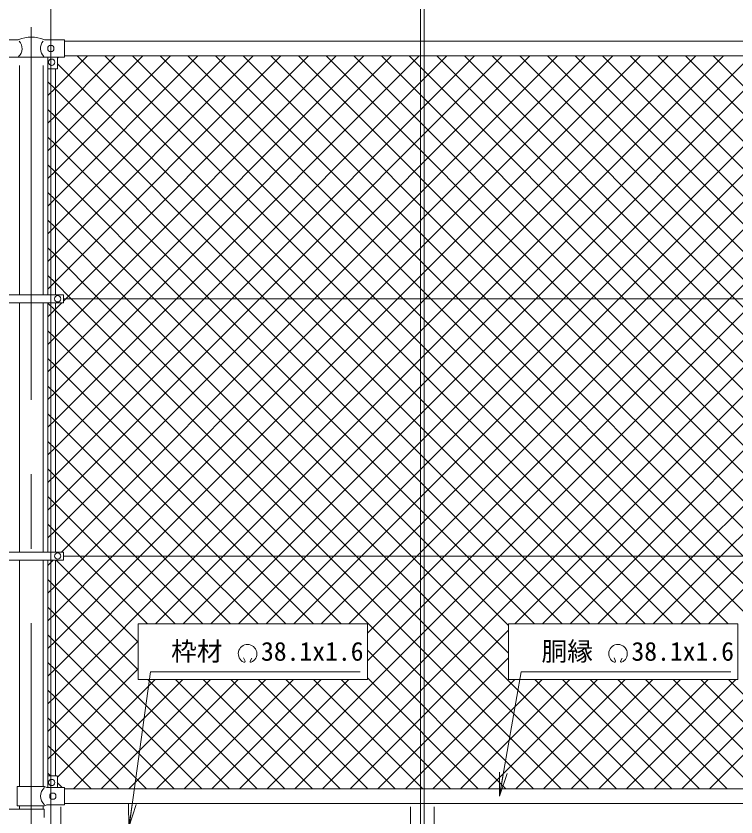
# Model space of a CAD drawing. Units: millimetres, scale not verified. Extents: x -6300 to 6300, y -4455 to 4455.
# Drawn here: x 1064 to 2905, y 1160 to 3208 of the extents above; entities that cross this region are included whole.
import ezdxf
from ezdxf.enums import TextEntityAlignment as Align

# ---------------------------------------------------------------- set-up
doc = ezdxf.new("R2010")
doc.units = ezdxf.units.MM
doc.header["$LTSCALE"] = 30
doc.linetypes.add('USER1', pattern=[50.8, 31.75, -6.35, 6.35, -6.35])
for name, color, linetype, lineweight in [('0-0_D-STR-TXT', 7, 'Continuous', 9), ('0-3_D-BMK', 2, 'USER1', 13), ('0-4_D-STR1', 1, 'Continuous', 18), ('0-5_D-STR3', 3, 'Continuous', 13), ('0-6_D-STR-DIM', 7, 'Continuous', 9), ('0-7_0', 7, 'Continuous', 9), ('0-B_D-STR2', 7, 'Continuous', 9), ('0-C_Defpoints', 8, 'Continuous', 18)]:
    doc.layers.add(name, color=color, linetype=linetype, lineweight=lineweight)
doc.styles.add('ＭＳ ゴシック', font='')
doc.styles.get('ＭＳ ゴシック').set_extended_font_data('MS Gothic')

# ---------------------------------------------------------------- blocks, each defined once
blk = doc.blocks.new('_Open')
at = {"layer": '0-7_0'}
blk.add_line((-30, 5), (0, 0), dxfattribs=at)
blk.add_lwpolyline([(-30, -5), (0, 0), (-30, 0)], dxfattribs=at)

msp = doc.modelspace()

# ---------------------------------------------------------------- linework, layer by layer
at = {"layer": '0-0_D-STR-TXT'}
for p, q in [((1649.44, 1558.22), (1645.62, 1566.43)), ((1662.03, 1558.21), (1666.55, 1566.05)), ((2596.79, 1558.22), (2592.97, 1566.43)), ((2609.38, 1558.21), (2613.91, 1566.05))]:
    msp.add_line(p, q, dxfattribs=at)
for points in [[(1943.99, 1530.93), (1407.78, 1530.93), (1352.79, 1135.38)], [(2891.34, 1530.93), (2355.14, 1530.93), (2300.22, 1215.08)]]:
    msp.add_lwpolyline(points, dxfattribs=at)
for centre, radius, start, end in [((1655.73, 1577.1), 23.75, 292.92895, 245.65759), ((2603.09, 1577.1), 23.75, 292.92895, 245.65759), ((1646.98, 1557.76), 2.5, 245.55066, 10.6575), ((1664.48, 1557.75), 2.5, 169.34241, 276.63708), ((2594.34, 1557.76), 2.5, 245.55066, 10.6575), ((2611.84, 1557.75), 2.5, 169.34241, 276.63708)]:
    msp.add_arc(centre, radius, start, end, dxfattribs=at)
at = {"layer": '0-3_D-BMK'}
for p, q in [((1102.66, 3179.08), (1102.66, -1266.74)), ((1178.06, 1185.57), (1178.06, -852.82)), ((2072.26, 1185.57), (2072.26, -852.82)), ((2133.06, 1185.57), (2133.06, -852.82))]:
    msp.add_line(p, q, dxfattribs=at)
at = {"layer": '0-4_D-STR1'}
for p, q in [((1187.66, 3143.84), (3017.66, 3143.84)), ((1187.66, 3105.74), (3017.66, 3105.74)), ((1072.41, 3081.54), (1072.41, 2495.14)), ((1132.91, 3081.54), (1132.91, 2495.14)), ((1072.41, 2474.54), (1072.41, 1837.14)), ((1132.91, 2474.54), (1132.91, 1837.14)), ((1072.41, 1816.54), (1072.41, 1237.94)), ((1132.91, 1816.54), (1132.91, 1237.94)), ((3017.66, 1231.84), (1187.66, 1231.84)), ((3017.66, 1193.84), (1187.66, 1193.84)), ((1072.41, 1179.34), (1072.41, 1187.94)), ((1132.91, 1179.14), (1132.91, 1187.94))]:
    msp.add_line(p, q, dxfattribs=at)
at = {"layer": '0-5_D-STR3'}
for p, q in [((1017.66, 3146.84), (1066.88, 3146.84)), ((1138.43, 3146.84), (1187.66, 3146.84)), ((1187.66, 3102.84), (1187.66, 3146.84)), ((1017.66, 3102.84), (1067.86, 3102.84)), ((1068.86, 3102.34), (1067.86, 3102.84)), ((1068.86, 3102.34), (1136.46, 3102.34)), ((1136.46, 3102.34), (1137.46, 3102.84)), ((1137.46, 3102.84), (1187.66, 3102.84)), ((1144.66, 3102.84), (1144.66, 3073.84)), ((1169.66, 3102.84), (1169.66, 3073.84)), ((1145.16, 2495.14), (1145.16, 3072.97)), ((1145.66, 3072.84), (1168.66, 3072.84)), ((1164.16, 2495.14), (1164.16, 3072.84)), ((1020.16, 2495.14), (1185.16, 2495.14)), ((3020.16, 2484.84), (1184.66, 2484.84)), ((1185.16, 2495.14), (1185.16, 2474.54)), ((1020.16, 2474.54), (1185.16, 2474.54)), ((1145.16, 1837.14), (1145.16, 2474.54)), ((1164.16, 1837.14), (1164.16, 2474.54)), ((1020.16, 1837.14), (1185.16, 1837.14)), ((3020.16, 1826.84), (1184.66, 1826.84)), ((1185.16, 1837.14), (1185.16, 1816.54)), ((1020.16, 1816.54), (1185.16, 1816.54)), ((1145.16, 1264.26), (1145.16, 1816.54)), ((1164.16, 1264.94), (1164.16, 1816.54)), ((1144.66, 1262.94), (1144.66, 1234.94)), ((1146.66, 1264.94), (1167.66, 1264.94)), ((1169.66, 1262.94), (1169.66, 1234.94)), ((1066.56, 1237.94), (1136.46, 1237.94)), ((1066.56, 1237.94), (1066.56, 1187.94)), ((1142.46, 1234.94), (1136.46, 1237.94)), ((1142.46, 1234.94), (1187.66, 1234.94)), ((1187.66, 1190.94), (1187.66, 1234.94)), ((1142.46, 1190.94), (1136.46, 1187.94)), ((1142.46, 1190.94), (1187.66, 1190.94)), ((1135.46, 1179.34), (1020.66, 1179.34)), ((1066.56, 1187.94), (1136.46, 1187.94)), ((1135.46, 1179.34), (1135.46, 1158.34))]:
    msp.add_line(p, q, dxfattribs=at)
for centre in [(1152.66, 3124.84), (1154.66, 3089.84), (1170.16, 2484.84), (1170.16, 1826.84), (1154.66, 1247.94), (1157.66, 1212.94)]:
    msp.add_circle(centre, 8, dxfattribs=at)
for centre, radius, start, end in [((1066.88, 3154.84), 8, 270, 296.9114), ((1050.27, 3124.84), 28.8, 314.1684, 41.01552), ((1102.66, 3071.38), 82.82, 67.15338, 112.84662), ((1155.04, 3124.84), 28.8, 138.98448, 225.8316), ((1138.43, 3154.84), 8, 243.0886, 270), ((1145.66, 3073.84), 1, 180, 270), ((1168.66, 3073.84), 1, 270, 0), ((1146.66, 1262.94), 2, 90, 180), ((1167.66, 1262.94), 2, 0, 90), ((1155.04, 1212.94), 28.8, 130.19176, 229.80824)]:
    msp.add_arc(centre, radius, start, end, dxfattribs=at)
at = {"layer": '0-6_D-STR-DIM'}
for p, q in [((1152.66, 1110.84), (1152.66, 3423.84)), ((2097.66, 1110.84), (2097.66, 3423.84)), ((2097.66, 1110.84), (2097.66, 3423.84)), ((2107.66, 1110.84), (2107.66, 3423.84)), ((2107.66, 1110.84), (2107.66, 3423.84))]:
    msp.add_line(p, q, dxfattribs=at)
at = {"layer": '0-B_D-STR2'}
for p, q in [((1164.16, 3023.75), (1246.14, 3105.74)), ((1164.16, 2953.04), (1316.86, 3105.74)), ((1164.16, 2882.33), (1387.57, 3105.74)), ((1164.16, 2811.62), (1458.28, 3105.74)), ((1164.16, 2740.91), (1528.99, 3105.74)), ((1164.16, 2670.2), (1599.7, 3105.74)), ((1164.16, 2599.49), (1670.41, 3105.74)), ((1164.16, 2528.78), (1741.12, 3105.74)), ((1169.66, 3099.96), (1172.53, 3102.84)), ((1841.26, 2484.84), (1220.36, 3105.74)), ((1261.64, 2484.84), (1882.54, 3105.74)), ((1911.97, 2484.84), (1291.07, 3105.74)), ((1332.35, 2484.84), (1953.25, 3105.74)), ((1403.06, 2484.84), (2023.96, 3105.74)), ((1473.77, 2484.84), (2094.67, 3105.74)), ((2124.1, 2484.84), (1503.2, 3105.74)), ((1544.48, 2484.84), (2165.38, 3105.74)), ((2194.81, 2484.84), (1573.91, 3105.74)), ((1615.19, 2484.84), (2236.09, 3105.74)), ((2265.52, 2484.84), (1644.62, 3105.74)), ((1685.9, 2484.84), (2306.8, 3105.74)), ((2336.23, 2484.84), (1715.33, 3105.74)), ((1756.62, 2484.84), (2377.52, 3105.74)), ((2477.65, 2484.84), (1856.75, 3105.74)), ((1898.04, 2484.84), (2518.94, 3105.74)), ((2548.36, 2484.84), (1927.46, 3105.74)), ((1968.75, 2484.84), (2589.65, 3105.74)), ((2619.07, 2484.84), (1998.17, 3105.74)), ((2039.46, 2484.84), (2660.36, 3105.74)), ((2689.78, 2484.84), (2068.88, 3105.74)), ((2110.17, 2484.84), (2731.07, 3105.74)), ((2760.49, 2484.84), (2139.59, 3105.74)), ((2180.88, 2484.84), (2801.78, 3105.74)), ((2831.21, 2484.84), (2210.31, 3105.74)), ((2901.92, 2484.84), (2281.02, 3105.74)), ((2972.63, 2484.84), (2351.73, 3105.74)), ((3033.04, 2495.14), (2422.44, 3105.74)), ((3041.16, 2557.73), (2493.15, 3105.74)), ((3041.16, 2628.44), (2563.86, 3105.74)), ((3041.16, 2699.15), (2634.57, 3105.74)), ((3041.16, 2769.86), (2705.28, 3105.74)), ((3041.16, 2840.57), (2775.99, 3105.74)), ((3041.16, 2911.28), (2846.7, 3105.74)), ((1164.16, 3020.52), (1145.16, 3039.52)), ((1145.16, 3004.75), (1164.16, 3023.75)), ((1699.83, 2484.84), (1164.16, 3020.52)), ((2534.43, 2484.84), (3041.16, 2991.56)), ((1164.16, 2949.81), (1145.16, 2968.81)), ((1145.16, 2934.04), (1164.16, 2953.04)), ((1629.12, 2484.84), (1164.16, 2949.81)), ((2605.14, 2484.84), (3041.16, 2920.85)), ((1164.16, 2879.1), (1145.16, 2898.1)), ((1145.16, 2863.33), (1164.16, 2882.33)), ((1558.41, 2484.84), (1164.16, 2879.1)), ((2675.85, 2484.84), (3041.16, 2850.14)), ((1145.16, 2792.62), (1164.16, 2811.62)), ((2746.56, 2484.84), (3041.16, 2779.43)), ((1145.16, 2721.91), (1164.16, 2740.91)), ((1164.16, 2666.96), (1145.16, 2685.96)), ((1145.16, 2651.2), (1164.16, 2670.2)), ((1346.28, 2484.84), (1164.16, 2666.96)), ((1164.16, 2596.25), (1145.16, 2615.25)), ((1145.16, 2580.49), (1164.16, 2599.49)), ((1275.57, 2484.84), (1164.16, 2596.25)), ((1164.16, 2525.54), (1145.16, 2544.54)), ((1145.16, 2509.78), (1164.16, 2528.78)), ((1204.86, 2484.84), (1164.16, 2525.54)), ((1164.16, 2387.35), (1261.64, 2484.84)), ((1164.16, 2316.64), (1332.35, 2484.84)), ((1164.16, 2245.93), (1403.06, 2484.84)), ((1164.16, 2175.22), (1473.77, 2484.84)), ((1164.16, 2104.51), (1544.48, 2484.84)), ((1164.16, 2033.8), (1615.19, 2484.84)), ((1164.16, 1963.09), (1685.9, 2484.84)), ((1164.16, 1892.38), (1756.62, 2484.84)), ((1862.86, 1826.84), (1204.86, 2484.84)), ((1240.04, 1826.84), (1898.04, 2484.84)), ((1933.57, 1826.84), (1275.57, 2484.84)), ((1310.75, 1826.84), (1968.75, 2484.84)), ((2004.28, 1826.84), (1346.28, 2484.84)), ((1381.46, 1826.84), (2039.46, 2484.84)), ((1452.17, 1826.84), (2110.17, 2484.84)), ((1522.88, 1826.84), (2180.88, 2484.84)), ((2216.41, 1826.84), (1558.41, 2484.84)), ((2287.12, 1826.84), (1629.12, 2484.84)), ((2357.83, 1826.84), (1699.83, 2484.84)), ((2499.26, 1826.84), (1841.26, 2484.84)), ((1876.43, 1826.84), (2534.43, 2484.84)), ((2569.97, 1826.84), (1911.97, 2484.84)), ((1947.14, 1826.84), (2605.14, 2484.84)), ((2017.85, 1826.84), (2675.85, 2484.84)), ((2088.56, 1826.84), (2746.56, 2484.84)), ((2782.1, 1826.84), (2124.1, 2484.84)), ((2852.81, 1826.84), (2194.81, 2484.84)), ((2923.52, 1826.84), (2265.52, 2484.84)), ((2994.23, 1826.84), (2336.23, 2484.84)), ((3041.16, 1921.33), (2477.65, 2484.84)), ((3041.16, 1992.05), (2548.36, 2484.84)), ((3041.16, 2062.76), (2619.07, 2484.84)), ((3041.16, 2133.47), (2689.78, 2484.84)), ((3041.16, 2204.18), (2760.49, 2484.84)), ((3041.16, 2274.89), (2831.21, 2484.84)), ((3041.16, 2345.6), (2901.92, 2484.84)), ((1145.16, 2368.35), (1164.16, 2387.35)), ((2512.83, 1826.84), (3041.16, 2355.17)), ((1145.16, 2297.64), (1164.16, 2316.64)), ((2583.54, 1826.84), (3041.16, 2284.46)), ((1164.16, 2242.7), (1145.16, 2261.7)), ((1145.16, 2226.93), (1164.16, 2245.93)), ((1580.02, 1826.84), (1164.16, 2242.7)), ((1164.16, 2171.99), (1145.16, 2190.99)), ((1145.16, 2156.22), (1164.16, 2175.22)), ((1509.31, 1826.84), (1164.16, 2171.99)), ((2724.96, 1826.84), (3041.16, 2143.03)), ((1164.16, 2101.28), (1145.16, 2120.28)), ((1145.16, 2085.51), (1164.16, 2104.51)), ((1438.6, 1826.84), (1164.16, 2101.28)), ((2795.67, 1826.84), (3041.16, 2072.32)), ((1164.16, 2030.57), (1145.16, 2049.57)), ((1145.16, 2014.8), (1164.16, 2033.8)), ((1367.89, 1826.84), (1164.16, 2030.57)), ((2866.38, 1826.84), (3041.16, 2001.61)), ((1164.16, 1959.86), (1145.16, 1978.86)), ((1145.16, 1944.09), (1164.16, 1963.09)), ((1297.17, 1826.84), (1164.16, 1959.86)), ((1145.16, 1873.38), (1164.16, 1892.38)), ((1145.45, 1837.14), (1145.16, 1837.44)), ((1164.16, 1750.96), (1240.04, 1826.84)), ((1164.16, 1680.25), (1310.75, 1826.84)), ((1164.16, 1609.54), (1381.46, 1826.84)), ((1164.16, 1538.83), (1452.17, 1826.84)), ((1164.16, 1468.12), (1522.88, 1826.84)), ((1470.65, 1653.37), (1297.17, 1826.84)), ((1541.36, 1653.37), (1367.89, 1826.84)), ((1612.07, 1653.37), (1438.6, 1826.84)), ((1682.78, 1653.37), (1509.31, 1826.84)), ((1753.49, 1653.37), (1580.02, 1826.84)), ((1702.96, 1653.37), (1876.43, 1826.84)), ((1773.67, 1653.37), (1947.14, 1826.84)), ((1844.38, 1653.37), (2017.85, 1826.84)), ((2457.86, 1231.84), (1862.86, 1826.84)), ((1915.09, 1653.37), (2088.56, 1826.84)), ((2528.57, 1231.84), (1933.57, 1826.84)), ((2599.28, 1231.84), (2004.28, 1826.84)), ((2389.88, 1653.37), (2216.41, 1826.84)), ((2460.6, 1653.37), (2287.12, 1826.84)), ((2339.36, 1653.37), (2512.83, 1826.84)), ((2531.31, 1653.37), (2357.83, 1826.84)), ((2410.07, 1653.37), (2583.54, 1826.84)), ((2672.73, 1653.37), (2499.26, 1826.84)), ((2551.49, 1653.37), (2724.96, 1826.84)), ((2743.44, 1653.37), (2569.97, 1826.84)), ((2622.2, 1653.37), (2795.67, 1826.84)), ((2692.91, 1653.37), (2866.38, 1826.84)), ((2763.62, 1653.37), (2937.09, 1826.84)), ((3041.16, 1567.78), (2782.1, 1826.84)), ((2834.33, 1653.37), (3007.8, 1826.84)), ((3041.16, 1638.49), (2852.81, 1826.84)), ((1145.16, 1802.67), (1159.03, 1816.54)), ((1375.82, 1606.78), (1166.05, 1816.54)), ((1145.16, 1731.96), (1164.16, 1750.96)), ((1164.16, 1677.01), (1145.16, 1696.01)), ((1145.16, 1661.25), (1164.16, 1680.25)), ((1609.33, 1231.84), (1164.16, 1677.01)), ((1164.16, 1606.3), (1145.16, 1625.3)), ((1917.83, 1231.84), (2323.17, 1637.18)), ((1145.16, 1590.54), (1164.16, 1609.54)), ((1538.62, 1231.84), (1164.16, 1606.3)), ((2316.44, 1231.84), (1962.34, 1585.94)), ((2695.65, 1231.84), (3041.16, 1577.35)), ((1988.54, 1231.84), (2323.17, 1566.47)), ((1164.16, 1535.59), (1145.16, 1554.59)), ((1145.16, 1519.83), (1164.16, 1538.83)), ((1467.91, 1231.84), (1164.16, 1535.59)), ((1169.66, 1261.48), (1419.61, 1511.44)), ((1210.72, 1231.84), (1490.32, 1511.44)), ((1281.43, 1231.84), (1561.03, 1511.44)), ((1352.14, 1231.84), (1631.75, 1511.44)), ((1680.04, 1231.84), (1400.44, 1511.44)), ((1422.85, 1231.84), (1702.46, 1511.44)), ((1750.75, 1231.84), (1471.15, 1511.44)), ((1493.56, 1231.84), (1773.17, 1511.44)), ((1821.46, 1231.84), (1541.86, 1511.44)), ((1564.28, 1231.84), (1843.88, 1511.44)), ((1892.17, 1231.84), (1612.57, 1511.44)), ((1634.99, 1231.84), (1914.59, 1511.44)), ((1962.89, 1231.84), (1683.28, 1511.44)), ((2033.6, 1231.84), (1753.99, 1511.44)), ((2104.31, 1231.84), (1824.7, 1511.44)), ((2175.02, 1231.84), (1895.42, 1511.44)), ((2245.73, 1231.84), (1962.34, 1515.23)), ((2059.25, 1231.84), (2338.85, 1511.44)), ((2129.96, 1231.84), (2409.56, 1511.44)), ((2200.67, 1231.84), (2480.27, 1511.44)), ((2271.38, 1231.84), (2550.98, 1511.44)), ((2342.09, 1231.84), (2621.69, 1511.44)), ((2669.99, 1231.84), (2390.39, 1511.44)), ((2412.8, 1231.84), (2692.41, 1511.44)), ((2740.7, 1231.84), (2461.1, 1511.44)), ((2483.51, 1231.84), (2763.12, 1511.44)), ((2811.41, 1231.84), (2531.81, 1511.44)), ((2554.23, 1231.84), (2833.83, 1511.44)), ((2882.12, 1231.84), (2602.52, 1511.44)), ((2624.94, 1231.84), (2904.54, 1511.44)), ((2952.83, 1231.84), (2673.23, 1511.44)), ((3020.45, 1234.94), (2743.94, 1511.44)), ((2766.36, 1231.84), (3041.16, 1506.64)), ((3041.16, 1284.94), (2814.65, 1511.44)), ((3041.16, 1355.65), (2885.36, 1511.44)), ((1164.16, 1464.88), (1145.16, 1483.88)), ((1145.16, 1449.12), (1164.16, 1468.12)), ((1397.2, 1231.84), (1164.16, 1464.88)), ((2837.07, 1231.84), (3041.16, 1435.93)), ((1164.16, 1394.17), (1145.16, 1413.17)), ((1326.49, 1231.84), (1164.16, 1394.17)), ((1164.16, 1323.46), (1145.16, 1342.46)), ((1255.78, 1231.84), (1164.16, 1323.46)), ((1151.97, 1264.94), (1145.16, 1271.75)), ((1181.97, 1234.94), (1169.66, 1247.25))]:
    msp.add_line(p, q, dxfattribs=at)
for points in [[(1179.63, 1837.14), (1827.33, 2484.84), (2448.23, 3105.74)], [(1185.16, 2479.06), (1190.93, 2484.84), (1811.83, 3105.74)], [(2814.15, 1653.37), (2640.68, 1826.84), (1982.68, 2484.84), (1361.78, 3105.74)], [(1420.12, 1653.37), (1593.59, 1826.84), (2251.59, 2484.84), (2872.49, 3105.74)], [(2884.86, 1653.37), (2711.39, 1826.84), (2053.39, 2484.84), (1432.49, 3105.74)], [(1490.83, 1653.37), (1664.3, 1826.84), (2322.3, 2484.84), (2943.2, 3105.74)], [(1561.54, 1653.37), (1735.01, 1826.84), (2393.01, 2484.84), (3013.91, 3105.74)], [(3054.64, 1837.14), (3041.16, 1850.62), (2406.94, 2484.84), (1786.04, 3105.74)], [(2602.02, 1653.37), (2428.55, 1826.84), (1770.55, 2484.84), (1169.66, 3085.73)], [(1632.25, 1653.37), (1805.72, 1826.84), (2463.72, 2484.84), (3041.16, 3062.27), (3051.72, 3072.84)], [(2323.17, 1649.37), (2145.7, 1826.84), (1487.7, 2484.84), (1164.16, 2808.39), (1145.16, 2827.39)], [(2323.17, 1578.66), (2074.99, 1826.84), (1416.99, 2484.84), (1164.16, 2737.67), (1145.16, 2756.67)], [(1962.34, 1629.9), (2159.28, 1826.84), (2817.28, 2484.84), (3041.16, 2708.72), (3060.16, 2727.72)], [(1962.34, 1559.19), (2229.99, 1826.84), (2887.99, 2484.84), (3041.16, 2638.01), (3060.16, 2657.01)], [(1705.7, 1231.84), (2300.7, 1826.84), (2958.7, 2484.84), (3041.16, 2567.3), (3060.16, 2586.3)], [(1145.16, 2439.06), (1164.16, 2458.06), (1180.63, 2474.54)], [(2387.15, 1231.84), (1792.15, 1826.84), (1164.16, 2454.83), (1145.16, 2473.83)], [(1776.41, 1231.84), (2371.41, 1826.84), (3020.16, 2475.59)], [(1847.12, 1231.84), (2442.12, 1826.84), (3041.16, 2425.88), (3060.16, 2444.88)], [(1894.91, 1653.37), (1721.44, 1826.84), (1164.16, 2384.12), (1145.16, 2403.12)], [(1824.2, 1653.37), (1650.73, 1826.84), (1164.16, 2313.41), (1145.16, 2332.41)], [(2480.78, 1653.37), (2654.25, 1826.84), (3041.16, 2213.74), (3060.16, 2232.74)], [(1399.94, 1653.37), (1226.46, 1826.84), (1164.16, 1889.15), (1145.16, 1908.15)], [(1375.82, 1536.06), (1164.16, 1747.73), (1145.16, 1766.73)], [(1145.16, 1378.4), (1164.16, 1397.4), (1375.82, 1609.07)], [(1145.16, 1307.69), (1164.16, 1326.69), (1375.82, 1538.35)]]:
    msp.add_lwpolyline(points, dxfattribs=at)
at = {"layer": '0-C_Defpoints'}
for points in [[(1962.34, 1653.37), (1375.82, 1653.37), (1375.82, 1511.44), (1962.34, 1511.44)], [(2909.69, 1653.37), (2323.17, 1653.37), (2323.17, 1511.44), (2909.69, 1511.44)]]:
    msp.add_lwpolyline(points, close=True, dxfattribs=at)

# ---------------------------------------------------------------- block references
at = {"layer": '0-0_D-STR-TXT', "xscale": 2, "yscale": 2}
for p, rotation in [((2299.87, 1213.11), 260.13617), ((1352.52, 1133.4), 262.08579)]:
    msp.add_blockref('_Open', p, dxfattribs=dict(at, rotation=rotation))

# ---------------------------------------------------------------- texts
at = {"layer": '0-0_D-STR-TXT', "style": 'ＭＳ ゴシック'}
for s, p in [('枠材 \u300038.1x1.6', (1460.23, 1544.79)), ('胴縁 \u300038.1x1.6', (2407.58, 1544.79))]:
    msp.add_text(s, height=48.17, dxfattribs=at).set_placement(p, align=Align.BOTTOM_LEFT)

doc.saveas('drawing.dxf')
